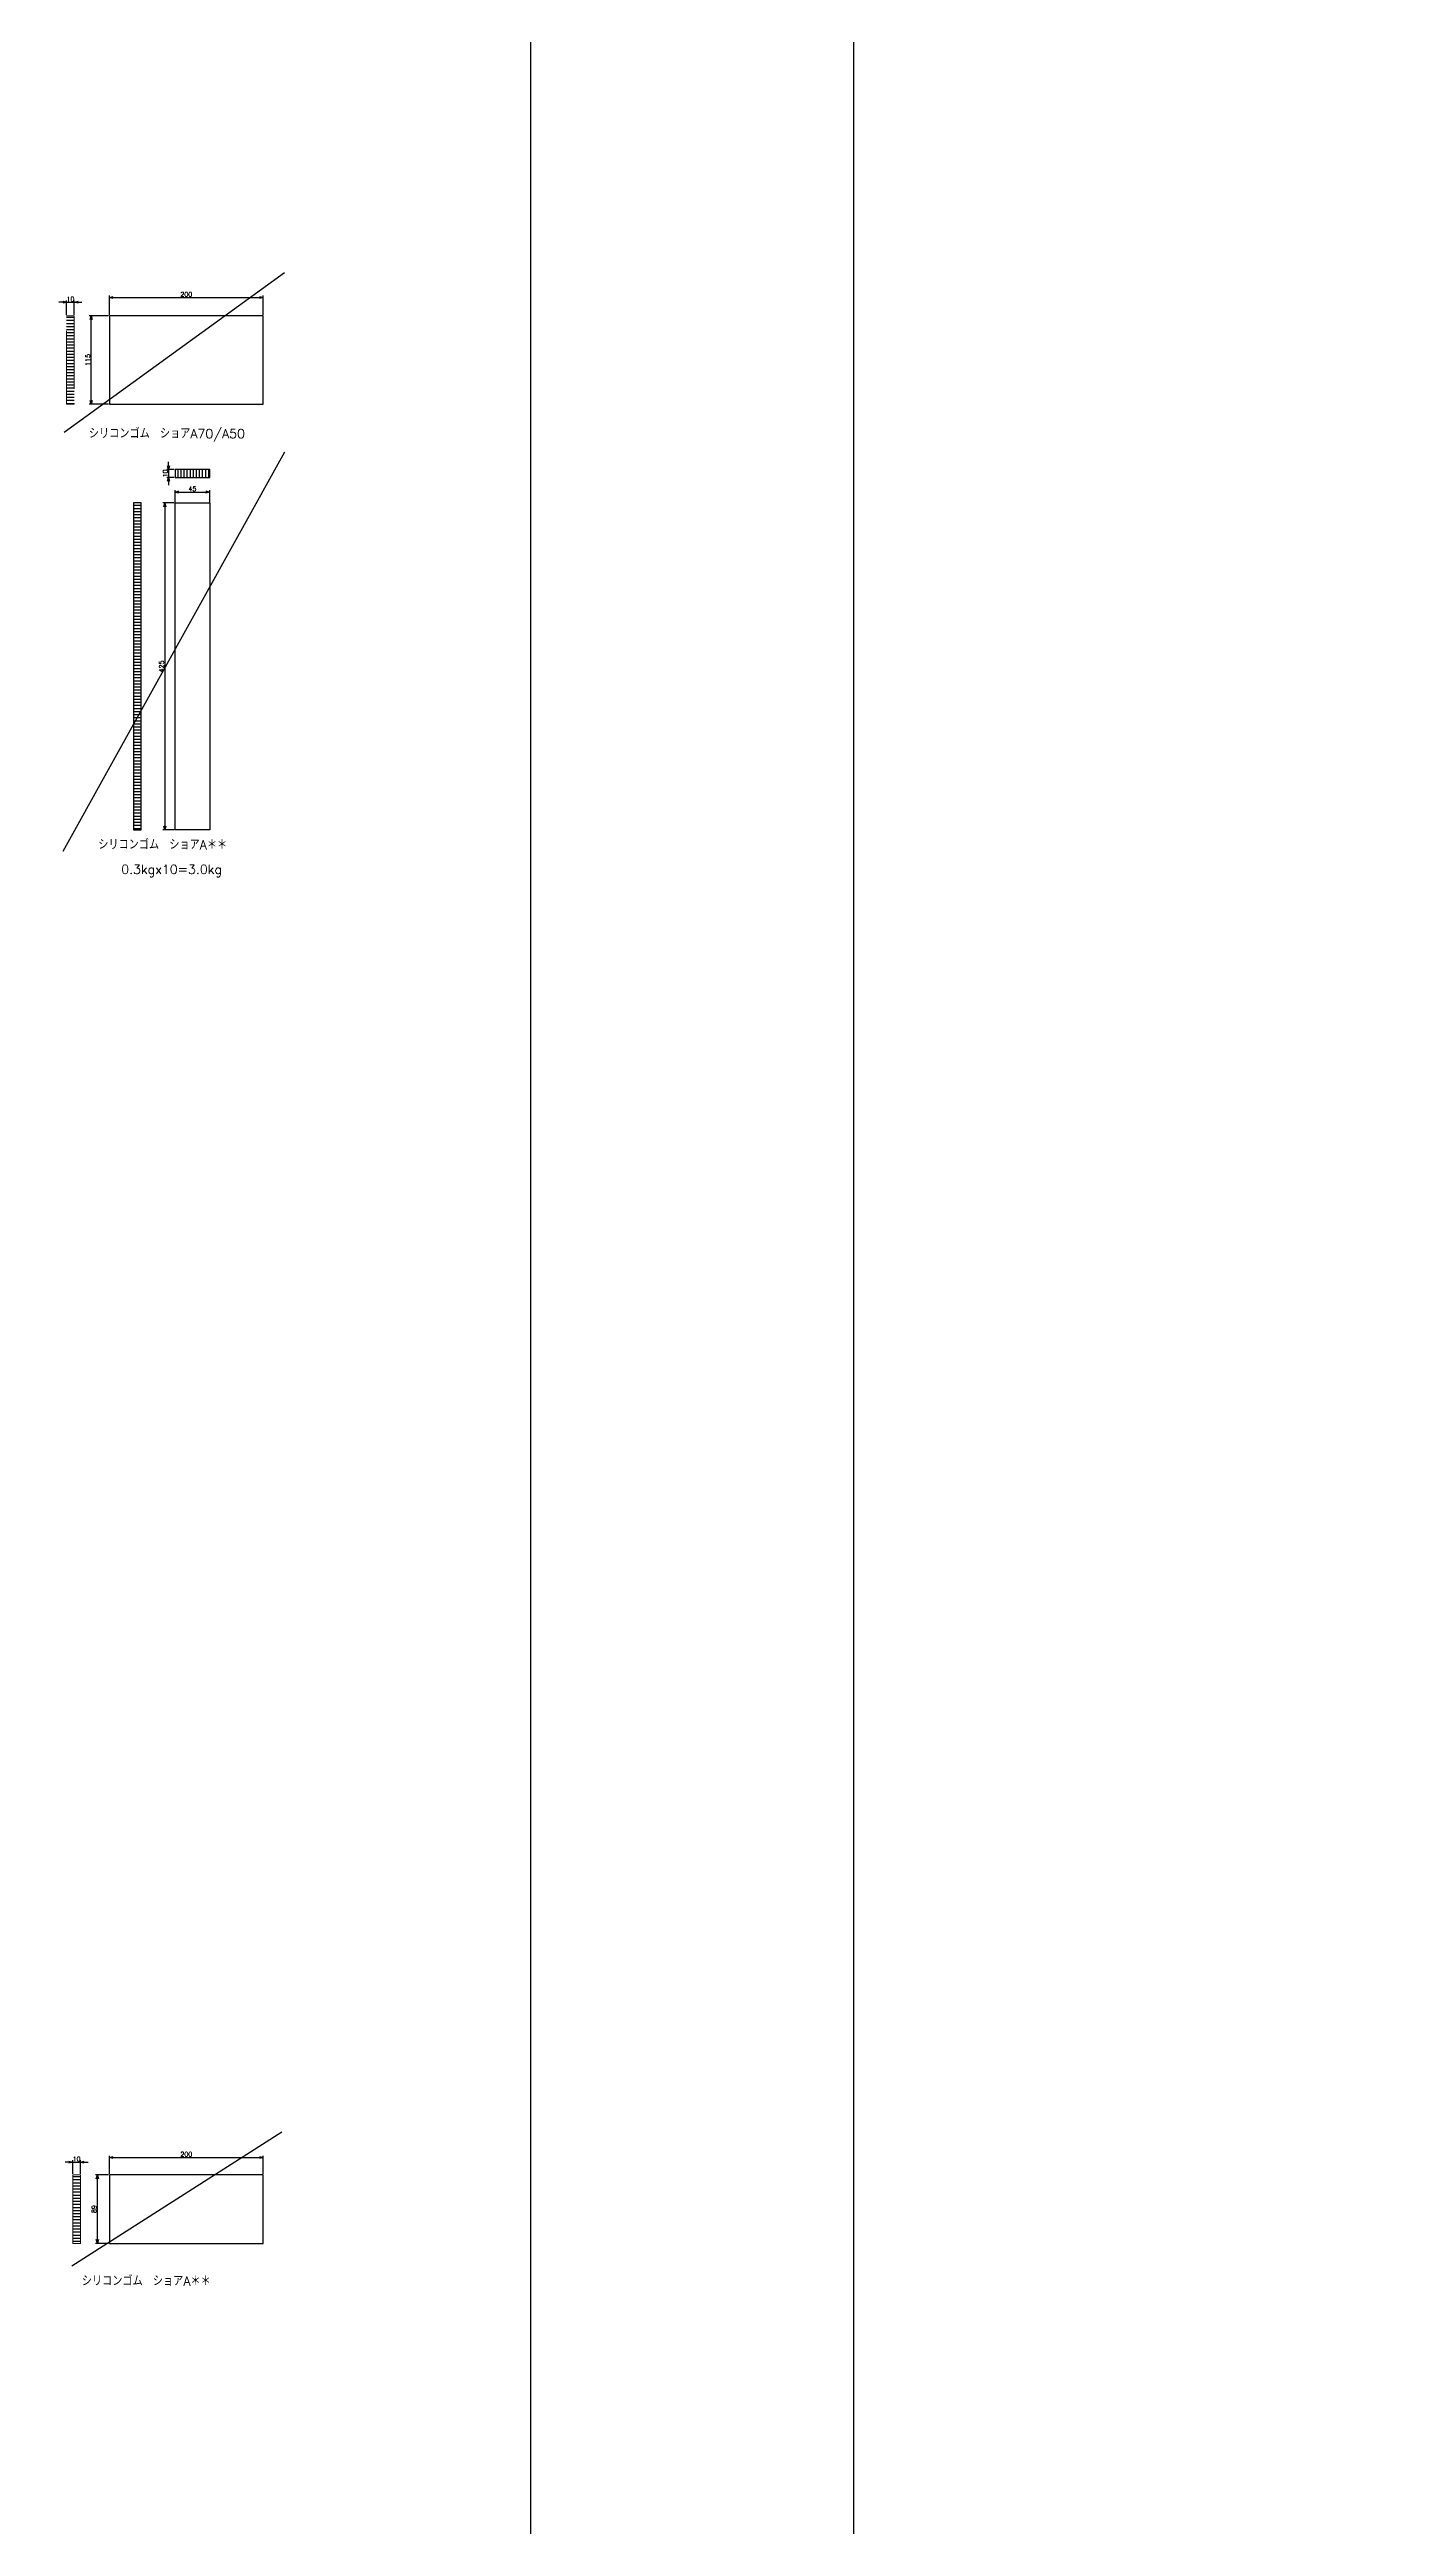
# Model space of a CAD drawing. Header units: millimetres. Extents: x -16130 to 36813, y -8099 to 27484.
# Drawn here: x 11286 to 13017, y 18443 to 21663 of the extents above; entities that cross this region are included whole.
import ezdxf

# ---------------------------------------------------------------- set-up
doc = ezdxf.new("R2010")
doc.units = ezdxf.units.MM
doc.header["$LTSCALE"] = 6
doc.header["$PDMODE"] = 99
doc.header["$PDSIZE"] = 1
doc.linetypes.add('PHANTOM2', pattern=[31.75, 15.875, -3.175, 3.175, -3.175, 3.175, -3.175])
doc.layers.add('06_PHANTOM', color=2, linetype='PHANTOM2', lineweight=13)
doc.layers.add('08_DIM', color=3, linetype='Continuous', lineweight=13)
doc.styles.add('KSS_TXT', font='txt.shx', dxfattribs={"bigfont": 'extfont2.shx'})
doc.dimstyles.new('KSS_DIM', dxfattribs={"dimtxt": 3, "dimasz": 2.5, "dimexe": 1.25, "dimexo": 0.625, "dimtad": 1, "dimdsep": 46, "dimtxsty": 'KSS_TXT', "dimblk": 'OPEN30', "dimcen": 0, "dimazin": 2, "dimtfac": 0.75, "dimtmove": 0, "dimatfit": 3, "dimldrblk": 'OPEN30', "dimfxl": 1, "dimtolj": 1, "dimarcsym": 0})

# ---------------------------------------------------------------- blocks, each defined once
blk = doc.blocks.new('A$C00BE3D68_1_1')
h = blk.add_hatch()
h.set_pattern_fill('_USER', color=3, scale=4, angle=90, pattern_type=0)
h.set_pattern_definition([(90, (-21635.0555, -19974.697), (-4, 2e-16), [])])
h.paths.add_polyline_path([(0, 10), (0, 0), (45, 0), (45, 10)])
at = {"color": 3}
blk.add_lwpolyline([(0, 0), (45, 0), (45, 10), (0, 10)], close=True, dxfattribs=at)
blk = doc.blocks.new('_Open30')
at = {"color": 0, "linetype": 'ByBlock', "lineweight": -2}
for p, q in [((-1, 0.27), (0, 0)), ((0, 0), (-1, -0.27)), ((0, 0), (-1, 0))]:
    blk.add_line(p, q, dxfattribs=at)
blk = doc.blocks.new('*D1249')
at = {"layer": '08_DIM', "color": 0, "lineweight": -2, "transparency": 16777216}
for p, q in [((11449.1, 21074.9), (11449.1, 21090.4)), ((11454.1, 21087.9), (11489.1, 21087.9)), ((11494.1, 21074.9), (11494.1, 21090.4))]:
    blk.add_line(p, q, dxfattribs=at)
at = {"layer": 'Defpoints', "color": 0, "transparency": 16777216}
for p in [(11449.1, 21073.7), (11494.1, 21087.9), (11494.1, 21073.7)]:
    blk.add_point(p, dxfattribs=at)
at = {"layer": '08_DIM', "color": 0, "lineweight": -2, "transparency": 16777216, "xscale": 5, "yscale": 5, "zscale": 5, "rotation": 180}
blk.add_blockref('_Open30', (11449.1, 21087.9), dxfattribs=at)
at = {"layer": '08_DIM', "color": 0, "lineweight": -2, "transparency": 16777216, "xscale": 5, "yscale": 5, "zscale": 5}
blk.add_blockref('_Open30', (11494.1, 21087.9), dxfattribs=at)
at = {"layer": '08_DIM', "color": 0, "transparency": 16777216, "insert": (11471.6, 21092.2), "char_height": 6, "attachment_point": 5, "style": 'KSS_TXT'}
blk.add_mtext('\\A1;45', dxfattribs=at)
blk = doc.blocks.new('*D1250')
at = {"layer": '08_DIM', "color": 0, "lineweight": -2, "transparency": 16777216}
for p, q in [((11440.7, 21122), (11440.7, 21127)), ((11447.9, 21117), (11438.2, 21117)), ((11447.9, 21107), (11438.2, 21107)), ((11440.7, 21117), (11440.7, 21107)), ((11440.7, 21102), (11440.7, 21097))]:
    blk.add_line(p, q, dxfattribs=at)
at = {"layer": 'Defpoints', "color": 0, "transparency": 16777216}
for p in [(11440.7, 21107), (11449.1, 21117), (11449.1, 21107)]:
    blk.add_point(p, dxfattribs=at)
at = {"layer": '08_DIM', "color": 0, "lineweight": -2, "transparency": 16777216, "xscale": 5, "yscale": 5, "zscale": 5}
for p, rotation in [((11440.7, 21117), 270), ((11440.7, 21107), 90)]:
    blk.add_blockref('_Open30', p, dxfattribs=dict(at, rotation=rotation))
at = {"layer": '08_DIM', "color": 0, "transparency": 16777216, "insert": (11436.4, 21112), "char_height": 6, "attachment_point": 5, "rotation": 90, "style": 'KSS_TXT'}
blk.add_mtext('\\A1;10', dxfattribs=at)
blk = doc.blocks.new('*D1251')
at = {"layer": '08_DIM', "color": 0, "lineweight": -2, "transparency": 16777216}
for p, q in [((11447.9, 21073.7), (11433.3, 21073.7)), ((11435.8, 21068.7), (11435.8, 20653.7)), ((11447.9, 20648.7), (11433.3, 20648.7))]:
    blk.add_line(p, q, dxfattribs=at)
at = {"layer": 'Defpoints', "color": 0, "transparency": 16777216}
for p in [(11449.1, 21073.7), (11435.8, 20648.7), (11449.1, 20648.7)]:
    blk.add_point(p, dxfattribs=at)
at = {"layer": '08_DIM', "color": 0, "lineweight": -2, "transparency": 16777216, "xscale": 5, "yscale": 5, "zscale": 5}
for p, rotation in [((11435.8, 21073.7), 90), ((11435.8, 20648.7), 270)]:
    blk.add_blockref('_Open30', p, dxfattribs=dict(at, rotation=rotation))
at = {"layer": '08_DIM', "color": 0, "transparency": 16777216, "insert": (11431.5, 20861.2), "char_height": 6, "attachment_point": 5, "rotation": 90, "style": 'KSS_TXT'}
blk.add_mtext('\\A1;425', dxfattribs=at)
blk = doc.blocks.new('A$C495357C8_1_1')
h = blk.add_hatch()
h.set_pattern_fill('_USER', color=3, scale=4, pattern_type=0)
h.set_pattern_definition([(0, (-21691.6393, -19941.3557), (0, 4), [])])
h.paths.add_polyline_path([(-10, -425), (0, -425), (0, 0), (-10, 0)])
at = {"color": 3}
blk.add_lwpolyline([(0, 0), (-10, 0), (-10, -425), (0, -425)], close=True, dxfattribs=at)
blk = doc.blocks.new('*D2830')
at = {"layer": '08_DIM', "color": 0, "lineweight": -2, "transparency": 16777216}
for p, q in [((11362.5, 18900.1), (11345.5, 18900.1)), ((11348, 18816.1), (11348, 18895.1)), ((11362.5, 18811.1), (11345.5, 18811.1))]:
    blk.add_line(p, q, dxfattribs=at)
at = {"layer": 'Defpoints', "color": 0, "transparency": 16777216}
for p in [(11348, 18900.1), (11363.7, 18900.1), (11363.7, 18811.1)]:
    blk.add_point(p, dxfattribs=at)
at = {"layer": '08_DIM', "color": 0, "lineweight": -2, "transparency": 16777216, "xscale": 5, "yscale": 5, "zscale": 5}
for p, rotation in [((11348, 18900.1), 90), ((11348, 18811.1), 270)]:
    blk.add_blockref('_Open30', p, dxfattribs=dict(at, rotation=rotation))
at = {"layer": '08_DIM', "color": 0, "transparency": 16777216, "insert": (11343.7, 18855.6), "char_height": 6, "attachment_point": 5, "rotation": 90, "style": 'KSS_TXT'}
blk.add_mtext('\\A1;89', dxfattribs=at)
blk = doc.blocks.new('*D2831')
at = {"layer": '08_DIM', "color": 0, "lineweight": -2, "transparency": 16777216}
for p, q in [((11363.7, 18901.3), (11363.7, 18925.1)), ((11368.7, 18922.6), (11558.7, 18922.6)), ((11563.7, 18901.3), (11563.7, 18925.1))]:
    blk.add_line(p, q, dxfattribs=at)
at = {"layer": 'Defpoints', "color": 0, "transparency": 16777216}
for p in [(11563.7, 18922.6), (11363.7, 18900.1), (11563.7, 18900.1)]:
    blk.add_point(p, dxfattribs=at)
at = {"layer": '08_DIM', "color": 0, "lineweight": -2, "transparency": 16777216, "xscale": 5, "yscale": 5, "zscale": 5, "rotation": 180}
blk.add_blockref('_Open30', (11363.7, 18922.6), dxfattribs=at)
at = {"layer": '08_DIM', "color": 0, "lineweight": -2, "transparency": 16777216, "xscale": 5, "yscale": 5, "zscale": 5}
blk.add_blockref('_Open30', (11563.7, 18922.6), dxfattribs=at)
at = {"layer": '08_DIM', "color": 0, "transparency": 16777216, "insert": (11463.7, 18926.9), "char_height": 6, "attachment_point": 5, "style": 'KSS_TXT'}
blk.add_mtext('\\A1;200', dxfattribs=at)
blk = doc.blocks.new('*D2832')
at = {"layer": '08_DIM', "color": 0, "lineweight": -2, "transparency": 16777216}
for p, q in [((11362.5, 21317.1), (11337.3, 21317.1)), ((11339.8, 21207.1), (11339.8, 21312.1)), ((11362.5, 21202.1), (11337.3, 21202.1))]:
    blk.add_line(p, q, dxfattribs=at)
at = {"layer": 'Defpoints', "color": 0, "transparency": 16777216}
for p in [(11339.8, 21317.1), (11363.7, 21317.1), (11363.7, 21202.1)]:
    blk.add_point(p, dxfattribs=at)
at = {"layer": '08_DIM', "color": 0, "lineweight": -2, "transparency": 16777216, "xscale": 5, "yscale": 5, "zscale": 5}
for p, rotation in [((11339.8, 21317.1), 90), ((11339.8, 21202.1), 270)]:
    blk.add_blockref('_Open30', p, dxfattribs=dict(at, rotation=rotation))
at = {"layer": '08_DIM', "color": 0, "transparency": 16777216, "insert": (11335.5, 21259.6), "char_height": 6, "attachment_point": 5, "rotation": 90, "style": 'KSS_TXT'}
blk.add_mtext('\\A1;115', dxfattribs=at)
blk = doc.blocks.new('*D2833')
at = {"layer": '08_DIM', "color": 0, "lineweight": -2, "transparency": 16777216}
for p, q in [((11363.7, 21318.3), (11363.7, 21343.2)), ((11368.7, 21340.7), (11558.7, 21340.7)), ((11563.7, 21318.3), (11563.7, 21343.2))]:
    blk.add_line(p, q, dxfattribs=at)
at = {"layer": 'Defpoints', "color": 0, "transparency": 16777216}
for p in [(11363.7, 21317.1), (11563.7, 21340.7), (11563.7, 21317.1)]:
    blk.add_point(p, dxfattribs=at)
at = {"layer": '08_DIM', "color": 0, "lineweight": -2, "transparency": 16777216, "xscale": 5, "yscale": 5, "zscale": 5, "rotation": 180}
blk.add_blockref('_Open30', (11363.7, 21340.7), dxfattribs=at)
at = {"layer": '08_DIM', "color": 0, "lineweight": -2, "transparency": 16777216, "xscale": 5, "yscale": 5, "zscale": 5}
blk.add_blockref('_Open30', (11563.7, 21340.7), dxfattribs=at)
at = {"layer": '08_DIM', "color": 0, "transparency": 16777216, "insert": (11463.7, 21344.9), "char_height": 6, "attachment_point": 5, "style": 'KSS_TXT'}
blk.add_mtext('\\A1;200', dxfattribs=at)
blk = doc.blocks.new('*D2834')
at = {"layer": '08_DIM', "color": 0, "lineweight": -2, "transparency": 16777216}
for p, q in [((11311, 18916.6), (11306, 18916.6)), ((11316, 18901.3), (11316, 18919.1)), ((11316, 18916.6), (11326, 18916.6)), ((11326, 18901.3), (11326, 18919.1)), ((11331, 18916.6), (11336, 18916.6))]:
    blk.add_line(p, q, dxfattribs=at)
at = {"layer": 'Defpoints', "color": 0, "transparency": 16777216}
for p in [(11326, 18916.6), (11316, 18900.1), (11326, 18900.1)]:
    blk.add_point(p, dxfattribs=at)
at = {"layer": '08_DIM', "color": 0, "lineweight": -2, "transparency": 16777216, "xscale": 5, "yscale": 5, "zscale": 5}
blk.add_blockref('_Open30', (11316, 18916.6), dxfattribs=at)
at = {"layer": '08_DIM', "color": 0, "lineweight": -2, "transparency": 16777216, "xscale": 5, "yscale": 5, "zscale": 5, "rotation": 180}
blk.add_blockref('_Open30', (11326, 18916.6), dxfattribs=at)
at = {"layer": '08_DIM', "color": 0, "transparency": 16777216, "insert": (11321, 18920.8), "char_height": 6, "attachment_point": 5, "style": 'KSS_TXT'}
blk.add_mtext('\\A1;10', dxfattribs=at)
blk = doc.blocks.new('*D2835')
at = {"layer": '08_DIM', "color": 0, "lineweight": -2, "transparency": 16777216}
for p, q in [((11303, 21334.6), (11298, 21334.6)), ((11308, 21318.3), (11308, 21337.1)), ((11308, 21334.6), (11318, 21334.6)), ((11318, 21318.3), (11318, 21337.1)), ((11323, 21334.6), (11328, 21334.6))]:
    blk.add_line(p, q, dxfattribs=at)
at = {"layer": 'Defpoints', "color": 0, "transparency": 16777216}
for p in [(11308, 21317.1), (11318, 21334.6), (11318, 21317.1)]:
    blk.add_point(p, dxfattribs=at)
at = {"layer": '08_DIM', "color": 0, "lineweight": -2, "transparency": 16777216, "xscale": 5, "yscale": 5, "zscale": 5}
blk.add_blockref('_Open30', (11308, 21334.6), dxfattribs=at)
at = {"layer": '08_DIM', "color": 0, "lineweight": -2, "transparency": 16777216, "xscale": 5, "yscale": 5, "zscale": 5, "rotation": 180}
blk.add_blockref('_Open30', (11318, 21334.6), dxfattribs=at)
at = {"layer": '08_DIM', "color": 0, "transparency": 16777216, "insert": (11313, 21338.8), "char_height": 6, "attachment_point": 5, "style": 'KSS_TXT'}
blk.add_mtext('\\A1;10', dxfattribs=at)

msp = doc.modelspace()

# ---------------------------------------------------------------- hatches: boundary and pattern name
h = msp.add_hatch()
h.set_pattern_fill('_USER', color=3, scale=4, pattern_type=0)
h.set_pattern_definition([(0, (-14655.9505, 4047.1844), (0, 4), [])])
h.paths.add_polyline_path([(11318.01148, 21317.09691), (11308.01148, 21317.09691), (11308.01148, 21274.09691), (11318.01148, 21274.09691)])
h.paths.add_polyline_path([(11318.01148, 21274.09691), (11308.01148, 21274.09691), (11308.01148, 21202.09691), (11318.01148, 21202.09691)])
h = msp.add_hatch()
h.set_pattern_fill('_USER', color=3, scale=4, pattern_type=0)
h.set_pattern_definition([(0, (-17412.9567, -2442.0515), (0, 4), [])])
h.paths.add_polyline_path([(11326.02383, 18900.07004), (11316.02383, 18900.07004), (11316.02383, 18857.07004), (11326.02383, 18857.07004)])
h.paths.add_polyline_path([(11326.02383, 18857.07004), (11316.02383, 18857.07004), (11316.02383, 18811.07004), (11326.02383, 18811.07004)])

# ---------------------------------------------------------------- linework, layer by layer
at = {"color": 2}
for p, q in [((11591.45595, 21372.91496), (11304.90629, 21165.35888)), ((11591.43949, 21139.61651), (11303.30075, 20620.36809)), ((11587.91791, 18955.8017), (11314.75883, 18781.56875))]:
    msp.add_line(p, q, dxfattribs=at)
for points in [[(7648.33494, 23338.83042), (11911.28314, 23338.83042), (11911.28314, 17631.48132), (7648.33494, 17631.48132)], [(12331.66141, 17687.5917), (17514.64705, 17687.5917), (17514.64705, 23036.29827), (12331.66141, 23036.29827)]]:
    msp.add_lwpolyline(points, close=True, dxfattribs=at)
at = {"color": 3}
for points in [[(11363.70381, 21202.09691), (11563.70381, 21202.09691), (11563.70381, 21317.09691), (11363.70381, 21317.09691)], [(11449.12816, 21073.66334), (11494.12816, 21073.66334), (11494.12816, 20648.66334), (11449.12816, 20648.66334)], [(11363.70381, 18811.07004), (11563.70381, 18811.07004), (11563.70381, 18900.07004), (11363.70381, 18900.07004)]]:
    msp.add_lwpolyline(points, close=True, dxfattribs=at)
at = {"layer": '06_PHANTOM'}
for points in [[(11318.01148, 21202.09691), (11308.01148, 21202.09691), (11308.01148, 21317.09691), (11318.01148, 21317.09691)], [(11326.02383, 18900.07004), (11316.02383, 18900.07004), (11316.02383, 18811.07004), (11326.02383, 18811.07004)]]:
    msp.add_lwpolyline(points, close=True, dxfattribs=at)

# ---------------------------------------------------------------- block references
for name, p in [('A$C00BE3D68_1_1', (11449.12816, 21107.00467)), ('A$C495357C8_1_1', (11404.99745, 21073.66334))]:
    msp.add_blockref(name, p)

# ---------------------------------------------------------------- texts
at = {"layer": '08_DIM', "style": 'KSS_TXT'}
for s, p in [('シリコンゴム\u3000ショアA70/A50', (11336.97328, 21157.78823)), ('シリコンゴム\u3000ショアA＊＊', (11349.18202, 20623.30473)), ('シリコンゴム\u3000ショアA＊＊', (11327.78595, 18756.03443))]:
    msp.add_text(s, height=12, dxfattribs=at).set_placement(p)
at = {"layer": '08_DIM', "color": 6, "style": 'KSS_TXT'}
msp.add_text('0.3kgx10=3.0kg', height=12, dxfattribs=at).set_placement((11378.96163, 20591.40649))

# ---------------------------------------------------------------- dimensions: what is measured, and where the dimension line sits
at = {"layer": '08_DIM'}
for base, p1, p2, picture, middle in [((11318.01148, 21334.59393), (11308.01148, 21317.09691), (11318.01148, 21317.09691), '*D2835', (11313.01148, 21338.84393)), ((11563.70381, 21340.65374), (11363.70381, 21317.09691), (11563.70381, 21317.09691), '*D2833', (11463.70381, 21344.90374)), ((11494.12816, 21087.91742), (11449.12816, 21073.66334), (11494.12816, 21073.66334), '*D1249', (11471.62816, 21092.17159)), ((11326.02383, 18916.56705), (11316.02383, 18900.07004), (11326.02383, 18900.07004), '*D2834', (11321.02383, 18920.81705)), ((11563.70381, 18922.62687), (11363.70381, 18900.07004), (11563.70381, 18900.07004), '*D2831', (11463.70381, 18926.87687))]:
    dim = msp.add_linear_dim(base=base, p1=p1, p2=p2, dimstyle='KSS_DIM', override={"dimscale": 2}, dxfattribs=at)
    dim.commit()
    dim.dimension.update_dxf_attribs({"geometry": picture, "text_midpoint": middle})
at = {"layer": '08_DIM', "color": 1}
for base, p1, p2, picture, middle in [((11339.77384, 21317.09691), (11363.70381, 21202.09691), (11363.70381, 21317.09691), '*D2832', (11335.51967, 21259.59691)), ((11347.99697, 18900.07004), (11363.70381, 18811.07004), (11363.70381, 18900.07004), '*D2830', (11343.74697, 18855.57004))]:
    dim = msp.add_linear_dim(base=base, p1=p1, p2=p2, angle=90, dimstyle='KSS_DIM', override={"dimscale": 2}, dxfattribs=at)
    dim.commit()
    dim.dimension.update_dxf_attribs({"geometry": picture, "text_midpoint": middle})
at = {"layer": '08_DIM'}
for base, p1, p2, picture, middle in [((11440.69498, 21107.00467), (11449.12816, 21117.00467), (11449.12816, 21107.00467), '*D1250', (11436.44498, 21112.00467)), ((11435.7855, 20648.66334), (11449.12816, 21073.66334), (11449.12816, 20648.66334), '*D1251', (11431.53133, 20861.16334))]:
    dim = msp.add_linear_dim(base=base, p1=p1, p2=p2, angle=90, dimstyle='KSS_DIM', override={"dimscale": 2}, dxfattribs=at)
    dim.commit()
    dim.dimension.update_dxf_attribs({"geometry": picture, "text_midpoint": middle})

doc.saveas('drawing.dxf')
